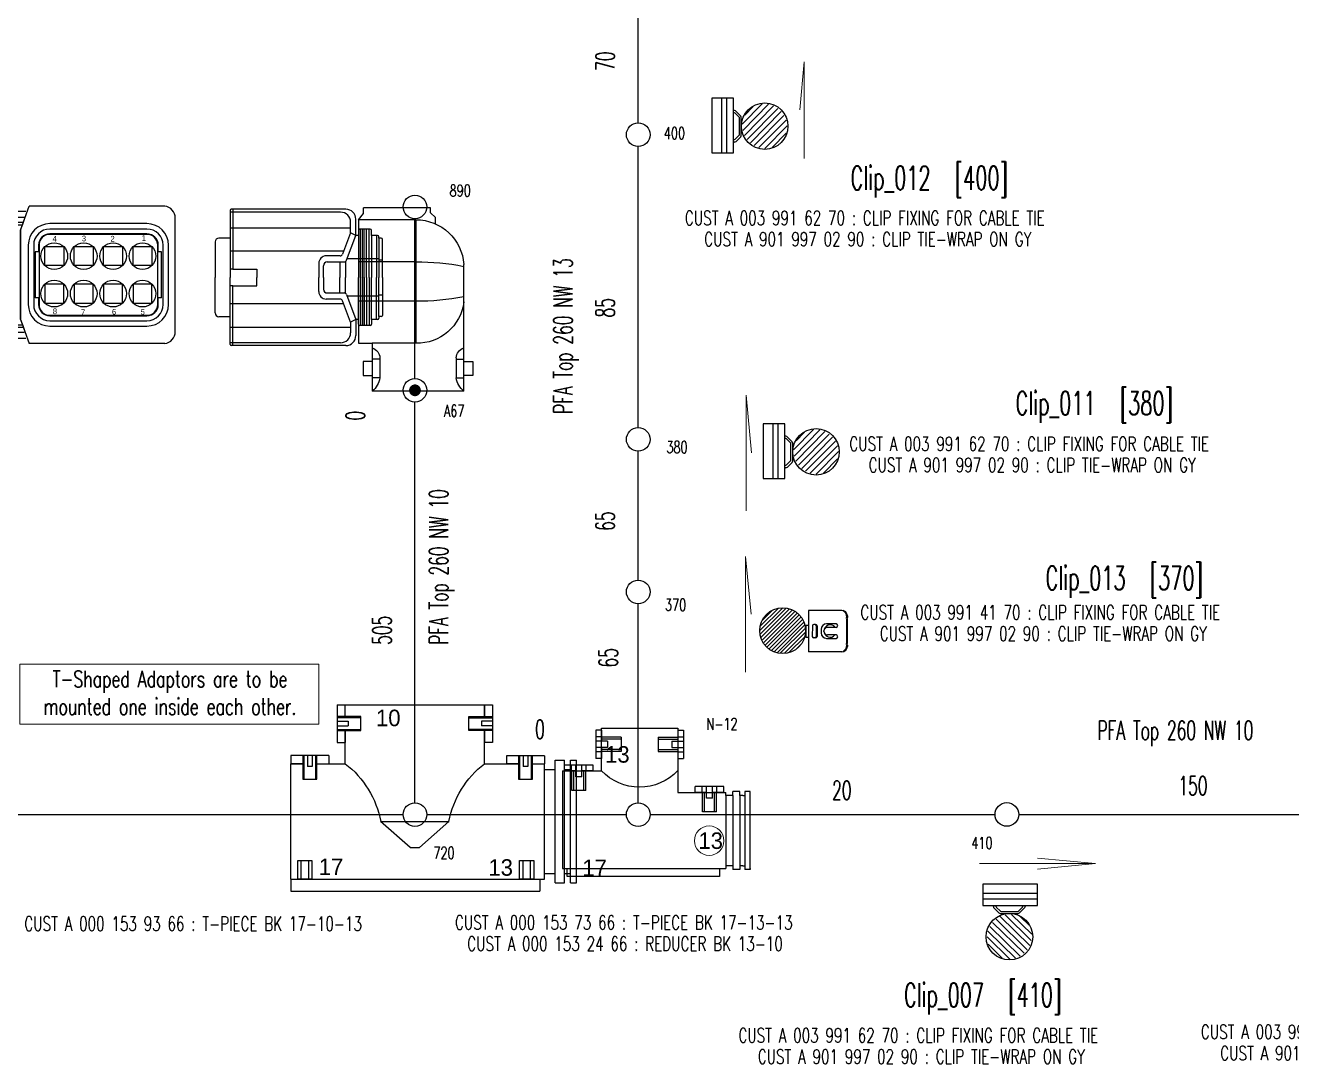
# Model space of a CAD drawing. Extents: x 69 to 1887, y 24 to 936.
# Drawn here: x 1095.2 to 1363.5, y 408.2 to 628.3 of the extents above; entities that cross this region are included whole.
import ezdxf

# ---------------------------------------------------------------- set-up
doc = ezdxf.new("R2010")
doc.units = 0
doc.layers.get('0').update_dxf_attribs({"linetype": 'CONTINUOUS'})
doc.layers.add('LAYER_0', color=7, linetype='CONTINUOUS')
doc.layers.add('SYMBOLS', color=7, linetype='CONTINUOUS')
doc.styles.add('HS-BUNDLE-DIMENSION', font='ROMANS.SHX', dxfattribs={"width": 0.6, "height": 4})
doc.styles.add('HS-COMP-DESCRIPTION', font='ROMANS.SHX', dxfattribs={"width": 0.6, "height": 5})
doc.styles.add('HS-NODE', font='ROMANS.SHX', dxfattribs={"width": 0.7, "height": 2.5})
doc.styles.add('HS-PART-NO', font='ROMANS.SHX', dxfattribs={"width": 0.7, "height": 3})
doc.styles.add('HS-TABLE-WIRE', font='ROMANS.SHX', dxfattribs={"width": 0.7, "height": 3.5})
doc.linetypes.add('PA6 MOD NW 10', pattern='A,0.0001,-0.3,[132,ltypeshp.shx,S=0.2,R=0,X=-0.3,Y=0],-0.2', length=0.5001)
doc.linetypes.add('PFA Top 260 NW 10', pattern='A,0.0001,-0.2,[132,ltypeshp.shx,S=0.2,R=0,X=-0.2,Y=0],-0.2', length=0.4001)
doc.linetypes.add('PFA Top 260 NW 13', pattern='A,0.0001,-0.2,[132,ltypeshp.shx,S=0.2,R=0,X=-0.2,Y=0],-0.2', length=0.4001)
doc.linetypes.add('PFA Top 260 NW 17', pattern='A,0.0001,-0.2,[132,ltypeshp.shx,S=0.2,R=0,X=-0.2,Y=0],-0.2', length=0.4001)

# ---------------------------------------------------------------- blocks, each defined once
blk = doc.blocks.new('P00117211')
at = {"layer": 'LAYER_0', "color": 7}
for points in [[(-8.45, 8.35), (-16.43, 0.37)], [(-16.32, -0.93), (-7.15, 8.23)], [(-16.3, 1.92), (-10, 8.21)], [(-6.01, 7.96), (-16.04, -2.07)], [(-15.65, -3.09), (-5, 7.56)], [(-12.1, 7.53), (-15.6, 4.03)], [(-4.08, 7.06), (-15.14, -4)], [(-14.55, -4.82), (-3.26, 6.47)], [(-2.52, 5.79), (-13.88, -5.56)], [(-13.11, -6.21), (-1.88, 5.02)], [(0.98, 7.56), (0.98, -7.44)], [(14.2, 6.74), (13.32, 7.54)], [(14.68, 5.55), (14.68, 5.07)], [(14.98, 5.08), (14.68, 5.07)], [(14.98, 5.56), (14.98, 5.08)], [(-1.32, 4.17), (-12.26, -6.77)], [(-11.31, -7.23), (-0.85, 3.23)], [(-0.5, 2.16), (-10.25, -7.59)], [(-9.06, -7.81), (-0.28, 0.97)], [(0.98, 2.15), (-0.03, 2.15), (-0.03, -2.11), (0.98, -2.11)], [(2.36, 2), (2.35, -1.88)], [(3.71, 2.01), (3.71, -1.89)], [(14.91, 4.37), (14.68, 4.33)], [(14.68, 4.33), (14.68, -4.34)], [(14.91, 4.37), (14.91, -4.35)], [(-0.24, -0.41), (-7.68, -7.84)], [(-6, -7.58), (-0.52, -2.1)], [(14.68, -4.34), (14.91, -4.35)], [(-1.81, -4.81), (-3.27, -6.26)], [(14.21, -6.61), (13.35, -7.41)], [(14.68, -4.96), (14.68, -5.44)], [(14.98, -4.96), (14.68, -4.96)], [(14.98, -4.96), (14.98, -5.44)]]:
    blk.add_lwpolyline(points, dxfattribs=at)
blk.add_circle((-8.33, 0.24), 8.28, dxfattribs=at)
for centre, radius, start, end in [((12.98, 5.56), 2, 0, 90), ((12.98, 5.56), 1.7, 0, 44.133), ((15.18, 4.7), 0.623, 142.62, 216.47), ((15.34, 4.68), 0.535, 131.49, 217.58), ((3.21, 2.01), 0.5, 0, 90), ((8.78, 0.09), 2.24, 36.794, 321.01), ((3.21, -1.89), 0.5, 270, 0), ((15.02, -4.64), 0.46, 138.25, 223.06), ((15.22, -4.62), 0.417, 138.87, 235.01), ((12.98, -5.44), 2, 270, 0), ((12.98, -5.44), 1.7, 316.49, 0)]:
    blk.add_arc(centre, radius, start, end, dxfattribs=at)
at = {"layer": 'SYMBOLS', "color": 7}
for points in [[(12.98, 7.56), (0.98, 7.56)], [(3.21, 2.51), (2.85, 2.51)], [(3.55, 2.51), (3.21, 2.51)], [(4.05, 2.01), (4.05, -1.89)], [(5.55, 0.77), (5.55, -0.57)], [(6.55, -0.02), (6.55, 0.13)], [(10.93, 2.68), (7.46, 2.68)], [(10.93, 1.43), (7.85, 1.43)], [(3.21, -2.39), (2.85, -2.39)], [(3.55, -2.39), (3.21, -2.39)], [(7.47, -2.57), (10.93, -2.57)], [(10.93, -1.32), (7.85, -1.32)], [(12.98, -7.44), (0.98, -7.44)]]:
    blk.add_lwpolyline(points, dxfattribs=at)
for centre, radius, start, end in [((2.86, 2), 0.5, 90, 180), ((3.55, 2.01), 0.5, 0, 90), ((7.55, 0.68), 2, 90, 180), ((7.85, 0.13), 1.3, 90, 180), ((10.93, 2.06), 0.62, 0, 90), ((10.93, 2.05), 0.62, 270, 0), ((2.85, -1.88), 0.5, 180, 270), ((3.55, -1.89), 0.5, 270, 0), ((7.55, -0.57), 2, 180, 270), ((7.85, -0.02), 1.3, 180, 270), ((10.93, -1.94), 0.62, 0, 90), ((10.93, -1.95), 0.62, 270, 0)]:
    blk.add_arc(centre, radius, start, end, dxfattribs=at)
blk = doc.blocks.new('P00110871F')
at = {"layer": 'LAYER_0', "color": 7}
for points in [[(1.7, 5.52), (1.7, -6.06), (6.27, -6.06), (6.27, 5.52), (1.7, 5.52)], [(3.12, 5.52), (3.12, -6.06), (4.25, -6.06), (4.25, 5.52), (3.12, 5.52)], [(-9.64, -0.22), (-4.9, 4.62)], [(-6.51, 4.4), (-9.47, 1.39)], [(-3.69, 4.42), (-9.42, -1.42)], [(-8.99, -2.41), (-2.7, 4.01)], [(-1.86, 3.43), (-8.39, -3.23)], [(-7.65, -3.9), (-1.18, 2.7)], [(0.19, 2.14), (1.17, 3.11)], [(1.52, 3.26), (1.7, 3.26)], [(-0.63, 1.83), (-6.77, -4.43)], [(-5.7, -4.77), (-0.27, 0.77)], [(0.05, 1.78), (0.05, -1.91)], [(0.43, 1.5), (0.43, -1.74)], [(0.57, 1.85), (1.33, 2.61)], [(-0.16, -0.54), (-4.39, -4.86)], [(-2.46, -4.32), (-0.66, -2.48)], [(0.19, -2.26), (1.3, -3.37)], [(0.57, -2.09), (1.36, -2.87)]]:
    blk.add_lwpolyline(points, dxfattribs=at)
blk.add_circle((-4.9, -0.13), 4.93, dxfattribs=at)
for centre, start, end in [((1.52, 2.76), 90, 135), ((1.69, 2.26), 90, 135), ((0.55, 1.78), 135, 180), ((0.93, 1.5), 135, 180), ((0.55, -1.91), 180, 224.91), ((0.93, -1.74), 180, 224.89), ((1.66, -3.01), 225.06, 270), ((1.71, -2.51), 225.14, 270)]:
    blk.add_arc(centre, 0.5, start, end, dxfattribs=at)
blk = doc.blocks.new('492137800')
at = {"layer": 'LAYER_0', "color": 7}
for points in [[(-26.27, 9.19), (-26.27, 11.69)], [(-26.27, 11.69), (26.48, 11.69)], [(26.48, 9.19), (26.48, 11.69)], [(-26.27, 9.19), (-26.27, -15.31)], [(-26.27, 9.19), (27.43, 9.19)], [(-24.84, 9.19), (-24.84, 5.19)], [(-21.84, 9.19), (-24.84, 9.19)], [(-24.09, 9.19), (-24.09, 5.19)], [(-22.59, 5.19), (-22.59, 9.19)], [(-21.84, 5.19), (-21.84, 9.19)], [(22.17, 9.19), (22.17, 5.19)], [(25.17, 9.19), (22.17, 9.19)], [(22.92, 9.19), (22.92, 5.19)], [(24.42, 5.19), (24.42, 9.19)], [(25.17, 5.19), (25.17, 9.19)], [(27.43, 9.19), (27.43, -15.31)], [(29.68, 9.94), (29.68, -16.06)], [(29.68, 9.94), (31.68, 9.94)], [(31.68, 9.94), (31.68, -16.06)], [(32.98, 9.94), (32.98, -16.06)], [(32.98, 9.94), (34.23, 9.94)], [(34.23, 9.94), (34.23, -16.06)], [(27.43, 7.94), (29.68, 7.94)], [(31.68, 7.94), (32.98, 7.94)], [(-24.84, 5.19), (-21.84, 5.19)], [(22.17, 5.19), (25.17, 5.19)], [(-1.02, 2.44), (-7.27, -3.06)], [(-1.02, 2.44), (0.98, 2.44)], [(0.98, 2.44), (7.2, -3.06)], [(-7.27, -3.06), (7.23, -3.06)], [(-23.77, -12.01), (-20.77, -12.01), (-20.77, -17.01), (-23.77, -17.01), (-23.77, -12.01)], [(-23.52, -12.01), (-21.02, -12.01), (-21.02, -17.01), (-23.52, -17.01), (-23.52, -12.01)], [(21.93, -12.01), (24.93, -12.01), (24.93, -17), (21.93, -17), (21.93, -12.01)], [(22.18, -12.01), (24.68, -12.01), (24.68, -17), (22.18, -17), (22.18, -12.01)], [(-23.77, -15.31), (-26.27, -15.31)], [(-26.27, -15.31), (-23.77, -15.31)], [(-26.27, -15.31), (-23.77, -15.31)], [(-18.27, -17.01), (-26.27, -17.01), (-26.27, -15.31)], [(-22.77, -17.01), (-22.77, -14.71)], [(-21.77, -14.71), (-22.77, -14.71)], [(-21.77, -17.01), (-21.77, -14.71)], [(-20.77, -15.31), (-18.27, -15.31)], [(-18.27, -15.31), (-14.77, -15.31)], [(-18.27, -17.01), (-18.27, -15.31)], [(-14.77, -15.31), (-14.77, -19.81)], [(14.73, -15.31), (14.73, -19.81)], [(14.73, -15.31), (19.43, -15.31)], [(21.93, -15.3), (19.43, -15.3)], [(19.43, -15.3), (21.93, -15.3)], [(19.43, -15.3), (21.93, -15.3)], [(27.43, -17), (19.43, -17), (19.43, -15.3)], [(22.93, -17), (22.93, -14.71)], [(23.93, -14.71), (22.93, -14.71)], [(23.93, -17), (23.93, -14.71)], [(24.93, -15.31), (27.43, -15.31)], [(27.43, -14.06), (29.68, -14.06)], [(27.43, -17), (27.43, -15.31)], [(29.68, -16.06), (31.68, -16.06)], [(31.68, -14.06), (32.98, -14.06)], [(32.98, -16.06), (34.23, -16.06)], [(-16.47, -27.81), (-16.47, -19.81), (-14.77, -19.81)], [(-14.77, -22.31), (-14.77, -19.81)], [(-14.77, -19.81), (-14.77, -22.31)], [(-14.77, -19.81), (-14.77, -22.31)], [(14.73, -22.31), (14.73, -19.81)], [(14.73, -19.81), (14.73, -22.31)], [(14.73, -27.81), (16.43, -27.81), (16.43, -19.81), (14.73, -19.81)], [(14.73, -19.81), (14.73, -22.31)], [(-11.47, -22.31), (-11.47, -25.31), (-16.47, -25.31), (-16.47, -22.31), (-11.47, -22.31)], [(-11.47, -22.56), (-11.47, -25.06), (-16.47, -25.06), (-16.47, -22.56), (-11.47, -22.56)], [(-16.47, -23.31), (-14.17, -23.31)], [(-14.17, -24.31), (-14.17, -23.31)], [(11.43, -22.31), (11.43, -25.31), (16.43, -25.31), (16.43, -22.31), (11.43, -22.31)], [(11.43, -22.56), (11.43, -25.06), (16.43, -25.06), (16.43, -22.56), (11.43, -22.56)], [(16.43, -23.31), (14.13, -23.31)], [(14.13, -24.31), (14.13, -23.31)], [(-16.47, -24.31), (-14.17, -24.31)], [(-14.77, -25.31), (-14.77, -27.81)], [(16.43, -24.31), (14.13, -24.31)], [(14.73, -25.31), (14.73, -27.81)], [(14.73, -27.81), (14.73, -25.31)], [(14.73, -25.31), (14.73, -27.81)], [(14.73, -25.31), (14.73, -27.81)], [(14.73, -27.81), (14.73, -25.31)], [(14.73, -25.31), (14.73, -27.81)], [(14.73, -25.31), (14.73, -27.81)], [(14.73, -25.31), (14.73, -27.81)], [(-16.47, -27.81), (-14.77, -27.81)], [(-14.77, -27.81), (14.73, -27.81)]]:
    blk.add_lwpolyline(points, dxfattribs=at)
for centre, start, end in [((-26.94, 0.6), 307.37, 349.49), ((26.89, 0.6), 190.51, 232.63)]:
    blk.add_arc(centre, 20.02, start, end, dxfattribs=at)
blk = doc.blocks.new('418050050')
at = {"layer": 'LAYER_0', "color": 7}
for points in [[(-20.49, -11.01), (-22.41, -11.01)], [(-3.95, -12.31), (-20.95, -12.31)], [(25.44, -11.16), (-3.26, -11.16)], [(39.29, -12.1), (39.29, -17.96), (36.94, -17.96)], [(62.73, -12.44), (39.29, -12.44)], [(63.82, -11.83), (39.55, -11.83)], [(39.9, -11.82), (39.9, -24.51)], [(-21.73, -15.45), (-21.73, -36.09)], [(-21.53, -14.65), (-21.57, -14.65)], [(-4.33, -13.61), (-21.32, -13.61)], [(-4.58, -14.65), (-19.98, -14.65)], [(-7.24, -14.65), (-6.79, -15.17)], [(-4.68, -15.17), (-6.79, -15.17)], [(21.68, -14.88), (1.11, -14.88)], [(21.68, -16.02), (1.11, -16.02)], [(27.68, -37.78), (27.68, -13.69)], [(39.3, -15.75), (64.85, -15.75)], [(64.85, -16.81), (64.85, -14.56)], [(66.49, -16.34), (66.49, -17.38), (65.94, -17.38), (65.94, -13.95)], [(69.02, -16.07), (66.75, -16.07)], [(66.96, -26.28), (66.96, -16.07)], [(67.33, -26.28), (67.33, -16.07)], [(67.7, -26.28), (67.7, -16.07)], [(68.23, -26.28), (68.23, -16.07)], [(68.76, -26.28), (68.76, -16.07)], [(21.68, -17.05), (1.11, -17.05)], [(21.68, -17.16), (1.11, -17.16)], [(36.14, -18.76), (36.14, -26.28)], [(39.29, -17.96), (39.29, -26.28)], [(65.94, -17.38), (64.85, -16.81), (63.12, -21.36)], [(63.95, -22.65), (65.94, -17.38)], [(66.49, -17.38), (66.49, -26.28)], [(70.54, -17.36), (69.29, -17.36), (69.29, -16.34)], [(69.29, -17.36), (69.29, -26.28)], [(70.34, -17.36), (70.34, -26.28)], [(71.33, -17.98), (70.8, -17.98), (70.8, -17.63)], [(70.8, -17.98), (70.8, -26.28)], [(71.59, -26.28), (71.59, -18.24)], [(-23.88, -20.98), (-25.31, -19.91)], [(-21.75, -20.98), (-23.88, -20.98)], [(-3.46, -19.45), (-3.46, -32.02)], [(-2.31, -19.45), (-2.31, -32.02)], [(-1.97, -20.88), (-1.97, -30.59)], [(-1.29, -20.88), (-1.97, -20.88)], [(-1.29, -19.45), (-1.29, -20.88)], [(-1.17, -19.45), (-1.17, -32.02)], [(4.05, -23.76), (0.05, -23.76), (0.05, -19.76), (4.05, -19.76), (4.05, -23.76)], [(10.28, -23.76), (6.28, -23.76), (6.28, -19.76), (10.28, -19.76), (10.28, -23.76)], [(16.51, -23.76), (12.51, -23.76), (12.51, -19.76), (16.51, -19.76), (16.51, -23.76)], [(22.74, -23.76), (18.74, -23.76), (18.74, -19.76), (22.74, -19.76), (22.74, -23.76)], [(23.97, -32.02), (23.97, -19.45)], [(24.08, -20.88), (24.08, -19.45)], [(24.77, -20.88), (24.08, -20.88)], [(24.77, -30.59), (24.77, -20.88)], [(25.11, -32.02), (25.11, -19.45)], [(26.25, -32.02), (26.25, -19.45)], [(63.37, -20.72), (39.29, -20.72)], [(58.08, -23.29), (58.08, -26.28)], [(59.11, -26.29), (59.11, -23.79)], [(62.64, -21.7), (59.68, -21.7)], [(59.9, -22.99), (63.45, -22.99)], [(62.58, -22.99), (62.58, -26.28)], [(63.74, -22.9), (63.74, -26.28)], [(70.8, -22.31), (64.07, -22.31)], [(70.8, -22.31), (70.8, -22.58), (71.59, -22.58)], [(36.14, -33.81), (36.14, -26.28)], [(39.9, -24.51), (39.29, -24.51)], [(39.29, -34.6), (39.29, -26.28)], [(39.9, -24.51), (45, -24.51), (45, -26.28)], [(39.9, -28.06), (45, -28.06), (45, -26.28)], [(58.08, -29.28), (58.08, -26.28)], [(59.11, -26.27), (59.11, -28.78)], [(62.58, -29.57), (62.58, -26.28)], [(63.74, -29.66), (63.74, -26.28)], [(66.49, -35.19), (66.49, -26.28)], [(66.96, -26.28), (66.96, -36.48)], [(67.33, -26.28), (67.33, -36.48)], [(67.7, -26.28), (67.7, -36.48)], [(68.23, -26.28), (68.23, -36.48)], [(68.76, -26.28), (68.76, -36.48)], [(69.29, -35.2), (69.29, -26.28)], [(70.34, -35.2), (70.34, -26.28)], [(70.8, -34.58), (70.8, -26.28)], [(71.59, -26.28), (71.59, -34.32)], [(4.05, -27.71), (0.05, -27.71), (0.05, -31.71), (4.05, -31.71), (4.05, -27.71)], [(10.28, -27.71), (6.28, -27.71), (6.28, -31.71), (10.28, -31.71), (10.28, -27.71)], [(16.51, -27.71), (12.51, -27.71), (12.51, -31.71), (16.51, -31.71), (16.51, -27.71)], [(22.74, -27.71), (18.74, -27.71), (18.74, -31.71), (22.74, -31.71), (22.74, -27.71)], [(39.9, -28.06), (39.29, -28.06)], [(39.9, -40.74), (39.9, -28.06)], [(-23.88, -30.56), (-25.31, -31.63)], [(-21.75, -30.56), (-23.88, -30.56)], [(-1.29, -30.59), (-1.97, -30.59)], [(-1.29, -30.59), (-1.29, -32.02)], [(24.08, -32.02), (24.08, -30.59)], [(24.77, -30.59), (24.08, -30.59)], [(63.37, -31.85), (39.29, -31.85)], [(62.64, -30.87), (59.68, -30.87)], [(59.9, -29.57), (63.45, -29.57)], [(65.94, -35.19), (64.85, -35.76), (63.12, -31.21)], [(63.95, -29.91), (65.94, -35.19)], [(70.8, -30.26), (64.07, -30.26)], [(70.8, -30.26), (70.8, -29.98), (71.59, -29.98)], [(1.11, -34.31), (21.69, -34.31)], [(1.11, -34.42), (21.69, -34.42)], [(39.29, -40.47), (39.29, -34.6), (36.94, -34.6)], [(71.33, -34.58), (70.8, -34.58), (70.8, -34.94)], [(-21.53, -36.89), (-21.57, -36.89)], [(-4.58, -36.89), (-19.98, -36.89)], [(-7.24, -36.89), (-6.79, -36.37)], [(-4.68, -36.37), (-6.79, -36.37)], [(1.11, -35.45), (21.69, -35.45)], [(1.11, -36.59), (21.69, -36.59)], [(39.3, -36.81), (64.85, -36.81)], [(64.85, -35.76), (64.85, -38.01)], [(66.49, -36.22), (66.49, -35.19), (65.94, -35.19), (65.94, -38.6)], [(69.02, -36.48), (66.75, -36.48)], [(70.54, -35.2), (69.29, -35.2), (69.29, -36.22)], [(-4.33, -37.93), (-21.32, -37.93)], [(-3.95, -39.22), (-20.95, -39.22)], [(62.73, -40.13), (39.29, -40.13)], [(-20.48, -40.52), (-22.42, -40.52)], [(25.44, -40.31), (-3.26, -40.31)], [(63.82, -40.72), (39.55, -40.72)]]:
    blk.add_lwpolyline(points, dxfattribs=at)
for centre in [(2.05, -21.76), (8.28, -21.76), (14.51, -21.76), (20.74, -21.76), (2.05, -29.71), (8.28, -29.71), (14.51, -29.71), (20.74, -29.71)]:
    blk.add_circle(centre, 2.83, dxfattribs=at)
for centre, radius, start, end in [((31.71, -25.77), 57.31, 166.33, 193.66), ((-22.41, -12.6), 1.6, 90, 166.33), ((0.59, -19.33), 22.65, 158.47, 170.14), ((39.55, -12.1), 0.265, 90, 180), ((62.73, -14.56), 2.12, 0, 90), ((63.82, -13.95), 2.12, 0, 90), ((-20.75, -14.65), 0.778, 0, 180), ((1.11, -19.45), 4.57, 90, 180), ((1.11, -19.45), 3.43, 90, 180), ((21.69, -19.45), 4.57, 0, 90), ((21.69, -19.45), 3.43, 0, 90), ((66.75, -16.34), 0.265, 90, 180), ((69.02, -16.34), 0.265, 0, 90), ((1.11, -19.45), 2.4, 90, 180), ((1.11, -19.45), 2.29, 90, 180), ((21.69, -19.45), 2.4, 0, 90), ((21.69, -19.45), 2.29, 0, 90), ((36.94, -18.76), 0.794, 90, 180), ((70.54, -17.63), 0.265, 0, 90), ((71.33, -18.24), 0.265, 0, 90), ((31.71, -25.77), 55.71, 175.07, 184.92), ((62.64, -21.17), 0.53, 270, 339.011), ((59.68, -23.29), 1.59, 90, 180), ((59.9, -23.79), 0.794, 90, 180), ((63.45, -22.46), 0.53, 270, 339.241), ((59.68, -29.28), 1.59, 180, 270), ((59.9, -28.78), 0.794, 180, 270), ((1.11, -32.02), 4.57, 180, 270), ((1.11, -32.02), 3.43, 180, 270), ((1.11, -32.02), 2.4, 180, 270), ((1.11, -32.02), 2.29, 180, 270), ((21.69, -32.02), 2.29, 270, 0), ((21.69, -32.02), 3.43, 270, 0), ((21.69, -32.02), 4.57, 270, 0), ((21.69, -32.02), 2.4, 270, 0), ((62.64, -31.4), 0.53, 20.99, 90), ((63.45, -30.1), 0.53, 20.76, 90), ((36.94, -33.81), 0.794, 180, 270), ((71.33, -34.32), 0.265, 270, 0), ((0.59, -32.21), 22.65, 189.86, 201.53), ((-20.75, -36.89), 0.778, 180, 0), ((66.75, -36.22), 0.265, 180, 270), ((69.02, -36.22), 0.265, 270, 0), ((70.54, -34.94), 0.265, 270, 0), ((-22.42, -38.93), 1.6, 193.66, 270), ((62.73, -38.01), 2.12, 270, 0), ((63.82, -38.6), 2.12, 270, 0), ((39.55, -40.47), 0.265, 180, 270)]:
    blk.add_arc(centre, radius, start, end, dxfattribs=at)
at = {"layer": 'SYMBOLS', "color": 7}
for points in [[(-4.19, -13.7), (-3.26, -11.16)], [(-4.19, -13.71), (-3.26, -11.17)], [(-5.12, -16.24), (-4.19, -13.7)], [(-5.11, -16.25), (-4.65, -14.97)], [(-4.65, -14.97), (-4.19, -13.71)], [(-5.12, -16.24), (-5.12, -25.73)], [(-5.11, -20.52), (-5.11, -16.25)], [(-5.12, -25.73), (-5.11, -20.52)], [(-5.12, -25.73), (-5.11, -30.96)], [(-5.12, -35.23), (-5.12, -25.73)], [(-5.11, -30.96), (-5.11, -35.22)], [(-5.12, -35.23), (-4.19, -37.77)], [(-5.11, -35.22), (-4.65, -36.5)], [(-4.65, -36.5), (-4.19, -37.76)], [(-4.19, -37.76), (-3.26, -40.3)], [(-4.19, -37.77), (-3.26, -40.31)]]:
    blk.add_lwpolyline(points, dxfattribs=at)
for centre, start, end in [((25.13, -13.69), 359.96, 82.96), ((25.13, -37.78), 277.041, 0.04)]:
    blk.add_arc(centre, 2.55, start, end, dxfattribs=at)
at = {"layer": 'LAYER_0', "color": 7}
for s, p in [('4', (1.69, -18.67)), ('3', (7.89, -18.63)), ('2', (13.96, -18.67)), ('1', (20.57, -18.53)), ('8', (1.74, -34.06)), ('7', (7.71, -34.26)), ('6', (14.28, -34.16)), ('5', (20.34, -34.19))]:
    blk.add_text(s, height=1.2, dxfattribs=at).set_placement(p)
blk = doc.blocks.new('CONV_T_JNTS_147', base_point=(128.51, 123.6))
at = {"layer": 'LAYER_0', "color": 7}
for points in [[(120.51, 147.07), (119.01, 147.07)], [(119.01, 145.33), (119.01, 147.07)], [(120.51, 147.6), (145.51, 147.6)], [(120.51, 147.6), (120.51, 137.6)], [(120.51, 145.33), (120.51, 147.07)], [(120.51, 144.22), (120.51, 147.07)], [(145.51, 147.6), (145.51, 105.8)], [(145.51, 107.4), (147.51, 107.4), (147.51, 146.4), (145.51, 146.4)], [(120.51, 145.33), (119.01, 145.33)], [(119.01, 141.52), (119.01, 145.33)], [(119.01, 143.43), (119.01, 144.22)], [(122.01, 144.22), (119.01, 144.22)], [(119.01, 142.62), (119.01, 143.42)], [(122.01, 142.62), (119.01, 142.62)], [(120.51, 145.23), (120.51, 145.33)], [(125.51, 145.23), (120.51, 145.23)], [(125.51, 144.73), (120.51, 144.73)], [(122.01, 142.62), (122.01, 144.22)], [(125.51, 141.62), (125.51, 145.23)], [(120.51, 141.52), (119.01, 141.52)], [(119.01, 139.78), (119.01, 141.52)], [(120.51, 139.78), (119.01, 139.78)], [(120.51, 139.78), (120.51, 142.6)], [(125.51, 142.12), (120.51, 142.12)], [(120.51, 141.52), (120.51, 141.62)], [(125.51, 141.62), (120.51, 141.62)], [(120.51, 139.78), (120.51, 141.52)], [(120.51, 137.6), (109.51, 137.6)], [(109.51, 137.6), (109.51, 118.1)], [(110.04, 137.6), (110.04, 139.1)], [(110.04, 139.1), (111.78, 139.1)], [(110.04, 137.6), (111.78, 137.6)], [(110.04, 137.6), (112.86, 137.6)], [(111.78, 137.6), (111.78, 139.1)], [(111.78, 139.1), (115.59, 139.1)], [(111.78, 137.6), (111.88, 137.6)], [(111.88, 132.6), (111.88, 137.6)], [(112.38, 132.6), (112.38, 137.6)], [(112.88, 139.1), (113.68, 139.1)], [(112.88, 136.1), (112.88, 139.1)], [(113.69, 139.1), (114.49, 139.1)], [(114.48, 137.6), (117.33, 137.6)], [(114.49, 136.1), (114.49, 139.1)], [(114.99, 132.6), (114.99, 137.6)], [(115.49, 137.6), (115.59, 137.6)], [(115.49, 132.6), (115.49, 137.6)], [(115.59, 137.6), (115.59, 139.1)], [(115.59, 139.1), (117.33, 139.1)], [(115.59, 137.6), (117.33, 137.6)], [(117.33, 137.6), (117.33, 139.1)], [(112.88, 136.1), (114.49, 136.1)], [(111.88, 132.6), (115.49, 132.6)], [(111.88, 123.1), (111.88, 118.1)], [(111.88, 123.1), (115.49, 123.1)], [(112.38, 123.1), (112.38, 118.1)], [(114.99, 123.1), (114.99, 118.1)], [(115.49, 123.1), (115.49, 118.1)], [(109.51, 118.1), (126.01, 118.1)], [(110.04, 118.1), (110.04, 116.6)], [(110.04, 118.1), (111.78, 118.1)], [(110.04, 118.1), (112.86, 118.1)], [(111.78, 118.1), (111.78, 116.6)], [(111.78, 118.1), (111.88, 118.1)], [(112.88, 119.6), (112.88, 116.6)], [(112.88, 119.6), (114.49, 119.6)], [(114.48, 118.1), (117.33, 118.1)], [(114.49, 119.6), (114.49, 116.6)], [(115.49, 118.1), (115.59, 118.1)], [(115.59, 118.1), (115.59, 116.6)], [(115.59, 118.1), (117.33, 118.1)], [(117.33, 118.1), (117.33, 116.6)], [(126.01, 118.1), (126.01, 105.8)], [(110.04, 116.6), (111.78, 116.6)], [(111.78, 116.6), (115.59, 116.6)], [(112.88, 116.6), (113.68, 116.6)], [(113.69, 116.6), (114.49, 116.6)], [(115.59, 116.6), (117.33, 116.6)], [(126.01, 113.63), (124.51, 113.63)], [(124.51, 111.89), (124.51, 113.63)], [(126.01, 111.89), (126.01, 113.63)], [(126.01, 110.77), (126.01, 113.63)], [(126.01, 111.89), (124.51, 111.89)], [(124.51, 108.07), (124.51, 111.89)], [(124.51, 109.98), (124.51, 110.78)], [(127.51, 110.78), (124.51, 110.78)], [(126.01, 111.79), (126.01, 111.89)], [(131.01, 111.79), (126.01, 111.79)], [(131.01, 111.29), (126.01, 111.29)], [(127.51, 109.18), (127.51, 110.78)], [(131.01, 108.17), (131.01, 111.79)], [(124.51, 109.18), (124.51, 109.98)], [(127.51, 109.18), (124.51, 109.18)], [(126.01, 108.07), (124.51, 108.07)], [(124.51, 106.33), (124.51, 108.07)], [(126.01, 106.33), (126.01, 109.16)], [(131.01, 108.67), (126.01, 108.67)], [(126.01, 108.07), (126.01, 108.17)], [(131.01, 108.17), (126.01, 108.17)], [(126.01, 106.33), (126.01, 108.07)], [(126.01, 106.33), (124.51, 106.33)], [(126.76, 104), (125.76, 104)], [(125.76, 102.2), (125.76, 104)], [(126.76, 105.8), (126.01, 105.8)], [(126.76, 104), (126.76, 105.8)], [(126.76, 105.8), (145.5, 105.8)], [(126.76, 104), (145.76, 104)], [(144.75, 104), (144.75, 105.8)], [(145.76, 102.2), (145.76, 104)], [(126.01, 102.2), (125.76, 102.2)], [(125.76, 99.6), (125.76, 100.9)], [(125.76, 100.9), (145.76, 100.9)], [(126.76, 102.2), (126.01, 102.2)], [(126.76, 101.47), (126.76, 102.2)], [(126.76, 102.2), (144.75, 102.2)], [(126.76, 101.47), (126.76, 100.89)], [(144.75, 101.46), (144.75, 102.2)], [(144.75, 102.2), (145.51, 102.2)], [(144.75, 101.46), (144.75, 100.89)], [(145.51, 102.2), (145.76, 102.2)], [(145.76, 99.6), (145.76, 100.9)], [(126.01, 99.6), (125.76, 99.6)], [(145.51, 99.6), (126.01, 99.6)], [(145.51, 99.6), (145.76, 99.6)]]:
    blk.add_lwpolyline(points, dxfattribs=at)
blk.add_arc((111.28, 127.87), 13.38, 313.33, 46.672, dxfattribs=at)
blk = doc.blocks.new('492116610')
at = {"layer": 'LAYER_0', "color": 7, "xscale": 0.8280000000000001, "yscale": 0.8280000000000001, "zscale": 0.8280000000000001, "rotation": 90}
blk.add_blockref('CONV_T_JNTS_147', (-13.43, -41.29), dxfattribs=at)
blk = doc.blocks.new('P00124891')
for p, q in [((-2.81, 28.72), (11.33, 28.72)), ((0.26, 26.19), (0.26, 0)), ((0.26, 17.23), (12.43, 17.23)), ((0.26, 8.94), (12.43, 8.94)), ((0.26, 0), (9.49, 0)), ((-8.31, -3.4), (-9.91, -3.4)), ((-8.31, -3.11), (-8.31, -7.32)), ((7.89, -3.11), (7.89, -7.32)), ((7.89, -3.4), (9.49, -3.4)), ((-8.31, -7.32), (-9.91, -7.32)), ((7.89, -7.32), (9.49, -7.32)), ((-9.91, -10.15), (9.49, -10.15))]:
    blk.add_line(p, q)
at = {"linetype": 'ByBlock'}
for p, q in [((0.26, 26.19), (12.43, 26.19)), ((12.43, 26.19), (12.43, 0)), ((-9.91, -10.15), (-9.91, 16.67)), ((12.43, 0), (9.49, 0)), ((9.49, 0), (9.49, -10.15))]:
    blk.add_line(p, q, dxfattribs=at)
for points in [[(-3.92, 25.29), (-3.92, 26.66), (-2.81, 27.64), (-2.81, 28.72)], [(12.43, 26.19), (11.33, 27.54), (11.33, 28.72)], [(-9.91, -3.83), (-9.91, -3.83), (-11.82, -3.83), (-11.82, -6.8), (-9.91, -6.8)], [(9.49, -3.85), (9.49, -3.85), (11.41, -3.85), (11.41, -6.82), (9.49, -6.82)]]:
    blk.add_lwpolyline(points)
for centre, radius, start, end in [((0.26, 16), 10.19, 89.9899, 176.2213), ((-0.56, -30.1), 47.34, 89.0038, 101.3804), ((-0.57, 56.27), 47.34, 258.6196, 270.9962), ((0, 9.98), 9.98, 187.0278, 271.4753), ((-10.51, -3.11), 2.2, 0, 74.1175), ((10.1, -3.11), 2.2, 105.8825, 180), ((-12.72, -6.7), 4.46, 309.1598, 351.9675), ((12.31, -6.7), 4.46, 188.0325, 230.8402)]:
    blk.add_arc(centre, radius, start, end)

msp = doc.modelspace()

# ---------------------------------------------------------------- linework, layer by layer
at = {"color": 7, "lineweight": 20, "ltscale": 3}
for p, q in [((1260.22, 620.53), (1259.26, 610.39)), ((1260.22, 600.04), (1260.22, 620.53)), ((1247.91, 549.89), (1249.07, 537.63)), ((1247.91, 525.37), (1247.91, 549.89)), ((1247.8, 491.18), (1247.8, 515.7)), ((1247.8, 515.7), (1248.96, 503.44)), ((1321.91, 450.58), (1309.65, 451.76)), ((1297.39, 450.58), (1321.91, 450.58)), ((1321.91, 450.58), (1309.65, 449.42))]:
    msp.add_line(p, q, dxfattribs=at)
at = {"color": 7, "linetype": 'PFA Top 260 NW 13', "ltscale": 8}
for points in [[(1225.04, 607.6), (1225.04, 636.39)], [(1225.04, 543.01), (1225.04, 602.6)], [(1225.04, 510.68), (1225.04, 538.01)], [(1225.04, 463.48), (1225.04, 505.68)]]:
    msp.add_lwpolyline(points, dxfattribs=at)
at = {"color": 7, "ltscale": 8}
for points in [[(1177.73, 553.41), (1177.73, 587.28)], [(1180.23, 460.98), (1222.54, 460.98)]]:
    msp.add_lwpolyline(points, dxfattribs=at)
at = {"color": 7, "linetype": 'Continuous'}
msp.add_lwpolyline([(1177.11, 550.91, 1.25, 1.25, 1), (1178.36, 550.91, 1.25, 1.25, 1)], format="xyseb", close=True, dxfattribs=at)
at = {"color": 7, "linetype": 'PA6 MOD NW 10', "ltscale": 8}
msp.add_lwpolyline([(1177.73, 463.48), (1177.73, 548.41)], dxfattribs=at)
at = {"color": 7, "lineweight": 20, "ltscale": 3}
msp.add_lwpolyline([(1094.02, 492.89), (1157.39, 492.89), (1157.39, 480.16), (1094.02, 480.16)], close=True, dxfattribs=at)
at = {"color": 7, "linetype": 'PFA Top 260 NW 17', "ltscale": 8}
msp.add_lwpolyline([(1009.94, 461.01), (1175.23, 460.98)], dxfattribs=at)
at = {"color": 7, "linetype": 'PFA Top 260 NW 10', "ltscale": 8}
for points in [[(1227.54, 460.98), (1300.66, 461.01)], [(1305.66, 461.01), (1385.71, 461.01)]]:
    msp.add_lwpolyline(points, dxfattribs=at)
at = {"color": 7, "linetype": 'Continuous'}
for centre in [(1225.04, 605.1), (1177.73, 589.78), (1177.73, 550.91), (1225.04, 540.51), (1225.04, 508.18), (1177.73, 460.98), (1225.04, 460.98), (1303.16, 461.01)]:
    msp.add_circle(centre, 2.5, dxfattribs=at)
at = {"color": 7, "lineweight": 20, "ltscale": 3}
msp.add_circle((1240.07, 455.44), 3.13, dxfattribs=at)

# ---------------------------------------------------------------- block references
at = {"color": 1, "lineweight": 20}
for p, rotation in [((1246.94, 606.78), 180), ((1257.82, 537.75), 180), ((1303.57, 439.99), 90)]:
    msp.add_blockref('P00110871F', p, dxfattribs=dict(at, rotation=rotation))
msp.add_blockref('418050050', (1099.25, 601.12), dxfattribs=at)
at = {"color": 1, "lineweight": 20, "xscale": -1}
msp.add_blockref('P00124891', (1178.18, 560.88), dxfattribs=at)
at = {"color": 1, "lineweight": 20, "xscale": 0.5877873446144816, "yscale": 0.5877873446144816, "zscale": 0.5877873446144816}
msp.add_blockref('P00117211', (1260.55, 499.83), dxfattribs=at)
at = {"color": 1, "lineweight": 20, "xscale": -1, "rotation": 180}
for name, p in [('492137800', (1177.73, 456.46)), ('492116610', (1242.3, 422.31))]:
    msp.add_blockref(name, p, dxfattribs=at)

# ---------------------------------------------------------------- texts
at = {"color": 7, "linetype": 'Continuous', "ltscale": 8, "style": 'HS-BUNDLE-DIMENSION', "width": 0.6}
for s, rotation, p in [('70', 90, (1220.04, 618.62)), ('PFA Top 260 NW 13', 90, (1211.11, 545.88)), ('85', 90, (1220.04, 566.35)), ('0', 90, (1167.09, 544.52)), ('PFA Top 260 NW 10', 90, (1184.75, 496.94)), ('65', 90, (1220.04, 521.11)), ('505', 90, (1172.73, 496.95)), ('65', 90, (1220.7, 492.16)), ('PFA Top 260 NW 10', 360, (1322.37, 476.85)), ('20', 0.0179, (1266.12, 464.13)), ('150', 360, (1339.51, 465.09))]:
    msp.add_text(s, height=4, rotation=rotation, dxfattribs=at).set_placement(p)
at = {"color": 7, "linetype": 'Continuous'}
for s, height, style, width, p in [('400', 2.5, 'HS-NODE', 0.7, (1230.47, 604.16)), ('Clip_012', 5, 'HS-COMP-DESCRIPTION', 0.6, (1270.03, 593.44)), (' [400]', 5, 'HS-COMP-DESCRIPTION', 0.6, (1290.03, 593.44)), ('890', 2.5, 'HS-NODE', 0.7, (1185.07, 591.99)), ('CUST A 003 991 62 70 : CLIP FIXING FOR CABLE TIE', 3, 'HS-PART-NO', 0.7, (1234.93, 585.94)), ('CUST A 901 997 02 90 : CLIP TIE-WRAP ON GY', 3, 'HS-PART-NO', 0.7, (1239.03, 581.44)), ('Clip_011', 5, 'HS-COMP-DESCRIPTION', 0.6, (1305, 545.68)), (' [380]', 5, 'HS-COMP-DESCRIPTION', 0.6, (1325, 545.68)), ('A67', 2.5, 'HS-NODE', 0.7, (1183.86, 545.31)), ('380', 2.5, 'HS-NODE', 0.7, (1231, 537.61)), ('CUST A 003 991 62 70 : CLIP FIXING FOR CABLE TIE', 3, 'HS-PART-NO', 0.7, (1269.77, 538.08)), ('CUST A 901 997 02 90 : CLIP TIE-WRAP ON GY', 3, 'HS-PART-NO', 0.7, (1273.87, 533.58)), ('Clip_013', 5, 'HS-COMP-DESCRIPTION', 0.6, (1311.35, 508.61)), (' [370]', 5, 'HS-COMP-DESCRIPTION', 0.6, (1331.35, 508.61)), ('370', 2.5, 'HS-NODE', 0.7, (1230.71, 504.18)), ('CUST A 003 991 41 70 : CLIP FIXING FOR CABLE TIE', 3, 'HS-PART-NO', 0.7, (1272.12, 502.34)), ('CUST A 901 997 02 90 : CLIP TIE-WRAP ON GY', 3, 'HS-PART-NO', 0.7, (1276.22, 497.84)), ('N-12', 2.5, 'HS-NODE', 0.7, (1239.51, 478.95)), ('410', 2.5, 'HS-NODE', 0.7, (1295.63, 453.72)), ('720', 2.5, 'HS-NODE', 0.7, (1181.63, 451.63)), ('CUST A 000 153 93 66 : T-PIECE BK 17-10-13', 3, 'HS-PART-NO', 0.7, (1094.95, 436.35)), ('CUST A 000 153 73 66 : T-PIECE BK 17-13-13', 3, 'HS-PART-NO', 0.7, (1186.21, 436.61)), ('CUST A 000 153 24 66 : REDUCER BK 13-10', 3, 'HS-PART-NO', 0.7, (1188.81, 432.11)), ('Clip_007', 5, 'HS-COMP-DESCRIPTION', 0.6, (1281.35, 420.24)), (' [410]', 5, 'HS-COMP-DESCRIPTION', 0.6, (1301.35, 420.24)), ('CUST A 003 991 41 70 : CLIP FIXING FOR CABLE TIE', 3, 'HS-PART-NO', 0.7, (1344.27, 413.42)), ('CUST A 003 991 62 70 : CLIP FIXING FOR CABLE TIE', 3, 'HS-PART-NO', 0.7, (1246.27, 412.68)), ('CUST A 901 997 02 90 : CLIP TIE-WRAP ON GY', 3, 'HS-PART-NO', 0.7, (1250.37, 408.18)), ('CUST A 901 997 02 90 : CLIP TIE-WRAP ON GY', 3, 'HS-PART-NO', 0.7, (1348.37, 408.92))]:
    msp.add_text(s, height=height, dxfattribs=dict(at, style=style, width=width)).set_placement(p)
at = {"color": 7, "linetype": 'Continuous', "ltscale": 8, "style": 'HS-BUNDLE-DIMENSION', "width": 0.6}
msp.add_text('0', height=4, dxfattribs=at).set_placement((1203.18, 477.06))
at = {"color": 7, "lineweight": 20, "ltscale": 3, "insert": (1125.82, 486.8), "char_height": 3.5, "width": 123.6658, "attachment_point": 5, "style": 'HS-TABLE-WIRE'}
msp.add_mtext('T-Shaped Adaptors are to be \\Pmounted one inside each other.', dxfattribs=at)
at = {"color": 7, "lineweight": 20, "ltscale": 3, "char_height": 3.5, "width": 8.0893, "attachment_point": 1}
for s, insert in [('10', (1169.47, 483.22)), ('13', (1218.02, 475.49)), ('13', (1237.79, 457.2)), ('17', (1157.34, 451.66)), ('13', (1193.29, 451.52)), ('17', (1213.2, 451.43))]:
    msp.add_mtext(s, dxfattribs=dict(at, insert=insert))

doc.saveas('drawing.dxf')
